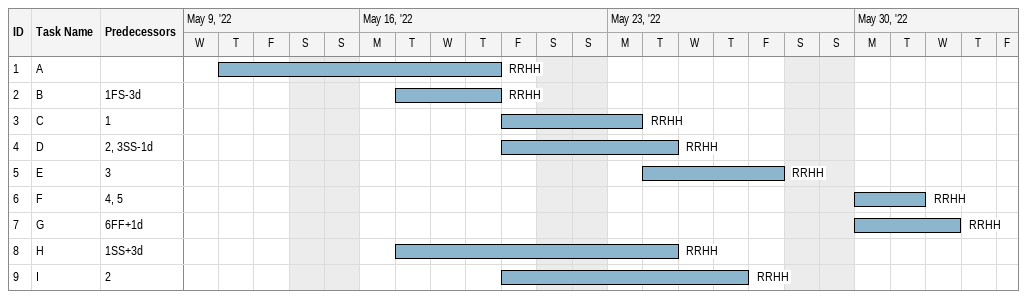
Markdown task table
| ID | Task | Start | Finish | Predecessors | Resources |
|---|---|---|---|---|---|
| 1 | A | 2022-05-12 | 2022-05-19 |  | RRHH |
| 2 | B | 2022-05-17 | 2022-05-19 | 1FS-3d | RRHH |
| 3 | C | 2022-05-20 | 2022-05-23 | 1 | RRHH |
| 4 | D | 2022-05-20 | 2022-05-24 | 2, 3SS-1d | RRHH |
| 5 | E | 2022-05-24 | 2022-05-27 | 3 | RRHH |
| 6 | F | 2022-05-30 | 2022-05-31 | 4, 5 | RRHH |
| 7 | G | 2022-05-30 | 2022-06-01 | 6FF+1d | RRHH |
| 8 | H | 2022-05-17 | 2022-05-24 | 1SS+3d | RRHH |
| 9 | I | 2022-05-20 | 2022-05-26 | 2 | RRHH |
